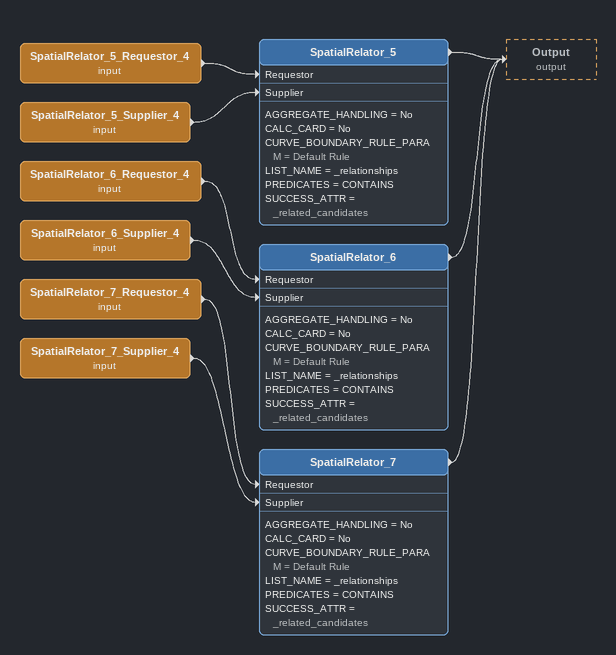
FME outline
SpatialRelator_5_Requestor_4 (input)
    -> SpatialRelator_5 [Requestor]
SpatialRelator_5_Supplier_4 (input)
    -> SpatialRelator_5 [Supplier]
SpatialRelator_5
    AGGREGATE_HANDLING = No
    CALC_CARD = No
    CURVE_BOUNDARY_RULE_PARAM = Default Rule
    LIST_NAME = _relationships
    PREDICATES = CONTAINS
    SUCCESS_ATTR = _related_candidates
    -> Output (output)
SpatialRelator_6_Requestor_4 (input)
    -> SpatialRelator_6 [Requestor]
SpatialRelator_6_Supplier_4 (input)
    -> SpatialRelator_6 [Supplier]
SpatialRelator_6
    AGGREGATE_HANDLING = No
    CALC_CARD = No
    CURVE_BOUNDARY_RULE_PARAM = Default Rule
    LIST_NAME = _relationships
    PREDICATES = CONTAINS
    SUCCESS_ATTR = _related_candidates
    -> Output (output)
SpatialRelator_7_Requestor_4 (input)
    -> SpatialRelator_7 [Requestor]
SpatialRelator_7_Supplier_4 (input)
    -> SpatialRelator_7 [Supplier]
SpatialRelator_7
    AGGREGATE_HANDLING = No
    CALC_CARD = No
    CURVE_BOUNDARY_RULE_PARAM = Default Rule
    LIST_NAME = _relationships
    PREDICATES = CONTAINS
    SUCCESS_ATTR = _related_candidates
    -> Output (output)
